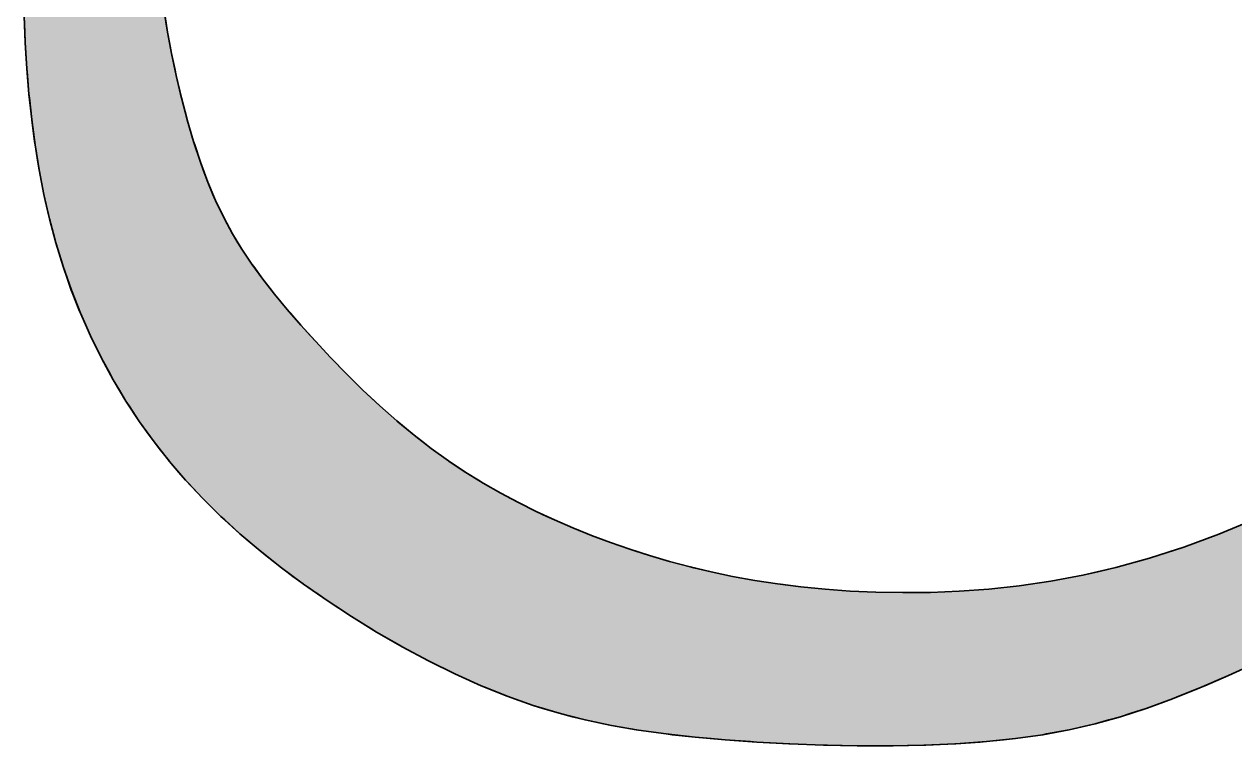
# Model space of a CAD drawing. Header units: inches. Extents: x -225 to -89, y -302 to -258.
# Drawn here: x -172.737 to -172.108, y -267.468 to -267.093 of the extents above; entities that cross this region are included whole.
import ezdxf

# ---------------------------------------------------------------- set-up
doc = ezdxf.new("R2010")
doc.units = ezdxf.units.IN
doc.header["$MEASUREMENT"] = 0
doc.layers.add('A-Elev-Line-01', color=252, linetype='Continuous', lineweight=35)

# ---------------------------------------------------------------- blocks, each defined once
blk = doc.blocks.new('*U11')
at = {"color": 40, "linetype": 'Continuous'}
for p, q in [((-1197.46, 1259.26), (-1197.27, 1254.5)), ((-1154.4, 1259.26), (-1153.64, 1254.5)), ((-1197.27, 1254.5), (-1197.14, 1251.31)), ((-1153.64, 1254.5), (-1153.04, 1251.31)), ((-1197.14, 1251.31), (-1196.93, 1247.94)), ((-1153.04, 1251.31), (-1152.42, 1247.94)), ((-1196.93, 1247.94), (-1196.65, 1243.4)), ((-1152.42, 1247.94), (-1151.46, 1243.4)), ((-1196.65, 1243.4), (-1196.47, 1241.22)), ((-1151.46, 1243.4), (-1151, 1241.22)), ((-1196.47, 1241.22), (-1196, 1235.54)), ((-1151, 1241.22), (-1149.66, 1235.54)), ((-1196, 1235.54), (-1195.88, 1234.43)), ((-1195.88, 1234.43), (-1195.17, 1227.76)), ((-1149.66, 1235.54), (-1149.39, 1234.43)), ((-1149.39, 1234.43), (-1147.64, 1227.76)), ((-1195.17, 1227.76), (-1195.15, 1227.68)), ((-1195.15, 1227.68), (-1194.27, 1221.06)), ((-1147.64, 1227.76), (-1147.61, 1227.68)), ((-1147.61, 1227.68), (-1145.67, 1221.06)), ((-1194.27, 1221.06), (-1194.14, 1220.06)), ((-1194.14, 1220.06), (-1193.27, 1214.69)), ((-1145.67, 1221.06), (-1145.34, 1220.06)), ((-1145.34, 1220.06), (-1143.58, 1214.69)), ((-1193.27, 1214.69), (-1192.9, 1212.44)), ((-1143.58, 1214.69), (-1142.74, 1212.44)), ((-1192.9, 1212.44), (-1192.17, 1208.67)), ((-1142.74, 1212.44), (-1141.35, 1208.67)), ((-1192.17, 1208.67), (-1191.44, 1204.9)), ((-1141.35, 1208.67), (-1139.76, 1204.9)), ((-1191.44, 1204.9), (-1191.02, 1203.06)), ((-1191.02, 1203.06), (-1189.83, 1197.82)), ((-1139.76, 1204.9), (-1138.99, 1203.06)), ((-1138.99, 1203.06), (-1136.49, 1197.82)), ((-1189.83, 1197.82), (-1189.74, 1197.44)), ((-1189.74, 1197.44), (-1188.53, 1192.88)), ((-1136.49, 1197.82), (-1136.28, 1197.44)), ((-1136.28, 1197.44), (-1133.81, 1192.88)), ((-1188.53, 1192.88), (-1187.79, 1190.08)), ((-1133.81, 1192.88), (-1132.12, 1190.08)), ((-1187.79, 1190.08), (-1187.19, 1188.14)), ((-1187.19, 1188.14), (-1185.78, 1183.55)), ((-1132.12, 1190.08), (-1130.94, 1188.14)), ((-1130.94, 1188.14), (-1127.85, 1183.55)), ((-1185.78, 1183.55), (-1185.56, 1182.82)), ((-1185.56, 1182.82), (-1184.23, 1179)), ((-1127.85, 1183.55), (-1127.32, 1182.82)), ((-1127.32, 1182.82), (-1124.53, 1179)), ((-1184.23, 1179), (-1183.06, 1175.65)), ((-1124.53, 1179), (-1121.89, 1175.65)), ((-1183.06, 1175.65), (-1182.58, 1174.44)), ((-1182.58, 1174.44), (-1180.73, 1169.77)), ((-1121.89, 1175.65), (-1120.94, 1174.44)), ((-1120.94, 1174.44), (-1117.07, 1169.77)), ((-1180.73, 1169.77), (-1180.27, 1168.59)), ((-1117.07, 1169.77), (-1116.05, 1168.59)), ((-1180.27, 1168.59), (-1178.66, 1164.95)), ((-1116.05, 1168.59), (-1112.9, 1164.95)), ((-1178.66, 1164.95), (-1177.2, 1161.66)), ((-1112.9, 1164.95), (-1109.94, 1161.66)), ((-1177.2, 1161.66), (-1176.39, 1160.01)), ((-1176.39, 1160.01), (-1173.93, 1155.02)), ((-1109.94, 1161.66), (-1108.46, 1160.01)), ((-1108.46, 1160.01), (-1103.79, 1155.02)), ((-1173.93, 1155.02), (-1173.86, 1154.86)), ((-1173.86, 1154.86), (-1171.23, 1150.03)), ((-1103.79, 1155.02), (-1103.64, 1154.86)), ((-1103.64, 1154.86), (-1098.93, 1150.03)), ((-1171.23, 1150.03), (-1170.24, 1148.21)), ((-1170.24, 1148.21), (-1168.37, 1145.1)), ((-1098.93, 1150.03), (-1097.08, 1148.21)), ((-1097.08, 1148.21), (-1093.91, 1145.1)), ((-1168.37, 1145.1), (-1166.35, 1141.72)), ((-1093.91, 1145.1), (-1090.3, 1141.72)), ((-1166.35, 1141.72), (-1165.42, 1140.3)), ((-1165.42, 1140.3), (-1162.38, 1135.69)), ((-1090.3, 1141.72), (-1088.77, 1140.3)), ((-1088.77, 1140.3), (-1083.56, 1135.69)), ((-1162.38, 1135.69), (-1162.2, 1135.41)), ((-1162.2, 1135.41), (-1159.25, 1131.32)), ((-1083.56, 1135.69), (-1083.22, 1135.41)), ((-1083.22, 1135.41), (-1078.31, 1131.32)), ((-1159.25, 1131.32), (-1157.77, 1129.27)), ((-1157.77, 1129.27), (-1156.18, 1127.25)), ((-1078.31, 1131.32), (-1075.66, 1129.27)), ((-1075.66, 1129.27), (-1073.05, 1127.25)), ((-1156.18, 1127.25), (-1153.19, 1123.47)), ((-1073.05, 1127.25), (-1067.77, 1123.47)), ((-1153.19, 1123.47), (-1153.09, 1123.33)), ((-1153.09, 1123.33), (-1150.17, 1119.94)), ((-1067.77, 1123.47), (-1067.57, 1123.33)), ((-1067.57, 1123.33), (-1062.48, 1119.94)), ((-1150.17, 1119.94), (-1148.13, 1117.57)), ((-1148.13, 1117.57), (-1147.28, 1116.66)), ((-1062.48, 1119.94), (-1058.63, 1117.57)), ((-1058.63, 1117.57), (-1057.16, 1116.66)), ((-1147.28, 1116.66), (-1144.4, 1113.59)), ((-1057.16, 1116.66), (-1051.8, 1113.59)), ((-1144.4, 1113.59), (-1142.88, 1111.97)), ((-1142.88, 1111.97), (-1141.61, 1110.72)), ((-1141.61, 1110.72), (-1138.87, 1108.01)), ((-1051.8, 1113.59), (-1048.75, 1111.97)), ((-1048.75, 1111.97), (-1046.39, 1110.72)), ((-1046.39, 1110.72), (-1040.93, 1108.01)), ((-1138.87, 1108.01), (-1137.35, 1106.51)), ((-1137.35, 1106.51), (-1136.18, 1105.45)), ((-1040.93, 1108.01), (-1037.69, 1106.51)), ((-1037.69, 1106.51), (-1035.39, 1105.45)), ((-1136.18, 1105.45), (-1133.52, 1103.02)), ((-1133.52, 1103.02), (-1131.5, 1101.19)), ((-1035.39, 1105.45), (-1029.78, 1103.02)), ((-1029.78, 1103.02), (-1025.25, 1101.19)), ((-825.71, 1103.85), (-832.3, 1101.13)), ((-1131.5, 1101.19), (-1130.95, 1100.71)), ((-1130.95, 1100.71), (-1128.37, 1098.53)), ((-1025.25, 1101.19), (-1024.08, 1100.71)), ((-1024.08, 1100.71), (-1018.29, 1098.53)), ((-832.3, 1101.13), (-842.99, 1097.17)), ((-1128.37, 1098.53), (-1125.95, 1096.48)), ((-1125.95, 1096.48), (-1125.35, 1095.97)), ((-1125.35, 1095.97), (-1123.56, 1094.56)), ((-1018.29, 1098.53), (-1012.39, 1096.48)), ((-1012.39, 1096.48), (-1010.79, 1095.97)), ((-1010.79, 1095.97), (-1006.37, 1094.56)), ((-844.91, 1096.54), (-853.5, 1093.74)), ((-842.99, 1097.17), (-844.91, 1096.54)), ((-1123.56, 1094.56), (-1121.3, 1092.77)), ((-1121.3, 1092.77), (-1119.2, 1091.11)), ((-1006.37, 1094.56), (-1000.23, 1092.77)), ((-1000.23, 1092.77), (-993.95, 1091.11)), ((-853.5, 1093.74), (-863.8, 1090.87)), ((-1119.2, 1091.11), (-1118.86, 1090.84)), ((-1118.86, 1090.84), (-1117.17, 1089.59)), ((-1117.17, 1089.59), (-1115.31, 1088.21)), ((-1115.31, 1088.21), (-1113.65, 1086.98)), ((-993.95, 1091.11), (-992.81, 1090.84)), ((-992.81, 1090.84), (-987.52, 1089.59)), ((-987.52, 1089.59), (-980.94, 1088.21)), ((-980.94, 1088.21), (-974.18, 1086.98)), ((-873.87, 1088.54), (-883.7, 1086.7)), ((-868.93, 1089.69), (-873.87, 1088.54)), ((-863.8, 1090.87), (-868.93, 1089.69)), ((-1113.65, 1086.98), (-1112.19, 1085.9)), ((-1112.19, 1085.9), (-1112.04, 1085.79)), ((-1112.04, 1085.79), (-1110.9, 1084.99)), ((-1110.9, 1084.99), (-1109.85, 1084.26)), ((-1109.85, 1084.26), (-1109.07, 1083.72)), ((-974.18, 1086.98), (-967.22, 1085.9)), ((-967.22, 1085.9), (-966.31, 1085.79)), ((-966.31, 1085.79), (-960.06, 1084.99)), ((-960.06, 1084.99), (-952.66, 1084.26)), ((-952.66, 1084.26), (-945.02, 1083.72)), ((-902.61, 1084.3), (-911.67, 1083.65)), ((-893.29, 1085.3), (-902.61, 1084.3)), ((-883.7, 1086.7), (-893.29, 1085.3)), ((-1109.07, 1083.72), (-1108.57, 1083.37)), ((-1108.57, 1083.37), (-1108.37, 1083.23)), ((-1108.37, 1083.23), (-1104.88, 1080.8)), ((-1104.88, 1080.8), (-1099.57, 1077.32)), ((-945.02, 1083.72), (-937.12, 1083.37)), ((-937.12, 1083.37), (-928.93, 1083.23)), ((-923.54, 1083.28), (-928.93, 1083.23)), ((-920.44, 1083.31), (-923.54, 1083.28)), ((-911.67, 1083.65), (-920.44, 1083.31)), ((-1099.57, 1077.32), (-1097.43, 1075.92)), ((-1097.43, 1075.92), (-1090.74, 1071.81)), ((-1090.74, 1071.81), (-1089.75, 1071.2)), ((-1089.75, 1071.2), (-1081.99, 1066.73)), ((-1081.99, 1066.73), (-1081.89, 1066.68)), ((-1081.89, 1066.68), (-1073.91, 1062.41)), ((-1073.91, 1062.41), (-1073.29, 1062.1)), ((-1073.29, 1062.1), (-1065.86, 1058.43)), ((-820.19, 1062.1), (-828.19, 1058.43)), ((-1065.86, 1058.43), (-1064.68, 1057.9)), ((-828.19, 1058.43), (-829.35, 1057.9)), ((-1064.68, 1057.9), (-1057.8, 1054.81)), ((-1057.8, 1054.81), (-1056.14, 1054.14)), ((-836.54, 1054.81), (-838.1, 1054.14)), ((-829.35, 1057.9), (-836.54, 1054.81)), ((-1056.14, 1054.14), (-1049.8, 1051.58)), ((-1049.8, 1051.58), (-1047.59, 1050.8)), ((-844.5, 1051.58), (-846.45, 1050.8)), ((-838.1, 1054.14), (-844.5, 1051.58)), ((-1047.59, 1050.8), (-1041.87, 1048.78)), ((-1041.87, 1048.78), (-1038.89, 1047.88)), ((-1038.89, 1047.88), (-1033.97, 1046.39)), ((-854.49, 1047.88), (-859.1, 1046.39)), ((-852, 1048.78), (-854.49, 1047.88)), ((-846.45, 1050.8), (-852, 1048.78)), ((-1033.97, 1046.39), (-1029.88, 1045.34)), ((-1029.88, 1045.34), (-1026.04, 1044.35)), ((-1026.04, 1044.35), (-1020.44, 1043.17)), ((-865.88, 1044.35), (-870.14, 1043.17)), ((-862.34, 1045.34), (-865.88, 1044.35)), ((-859.1, 1046.39), (-862.34, 1045.34)), ((-1020.44, 1043.17), (-1017.98, 1042.65)), ((-1017.98, 1042.65), (-1010.42, 1041.34)), ((-1010.42, 1041.34), (-1009.74, 1041.23)), ((-1009.74, 1041.23), (-1001.24, 1040.05)), ((-1001.24, 1040.05), (-999.37, 1039.84)), ((-999.37, 1039.84), (-992.41, 1039.07)), ((-886.07, 1039.84), (-891.44, 1039.07)), ((-884.97, 1040.05), (-886.07, 1039.84)), ((-878.64, 1041.23), (-884.97, 1040.05)), ((-878.01, 1041.34), (-878.64, 1041.23)), ((-872.38, 1042.65), (-878.01, 1041.34)), ((-870.14, 1043.17), (-872.38, 1042.65)), ((-992.41, 1039.07), (-987.49, 1038.64)), ((-987.49, 1038.64), (-983.16, 1038.26)), ((-983.16, 1038.26), (-975.44, 1037.72)), ((-975.44, 1037.72), (-973.48, 1037.59)), ((-973.48, 1037.59), (-963.7, 1037.06)), ((-963.7, 1037.06), (-963.44, 1037.05)), ((-963.44, 1037.05), (-953.19, 1036.67)), ((-953.19, 1036.67), (-951.9, 1036.64)), ((-951.9, 1036.64), (-942.85, 1036.46)), ((-932.56, 1036.45), (-942.85, 1036.46)), ((-931.82, 1036.46), (-932.56, 1036.45)), ((-922.45, 1036.64), (-931.82, 1036.46)), ((-921.85, 1036.67), (-922.45, 1036.64)), ((-912.97, 1037.05), (-921.85, 1036.67)), ((-912.65, 1037.06), (-912.97, 1037.05)), ((-905.23, 1037.59), (-912.65, 1037.06)), ((-903.29, 1037.72), (-905.23, 1037.59)), ((-898.1, 1038.26), (-903.29, 1037.72)), ((-894.46, 1038.64), (-898.1, 1038.26)), ((-891.44, 1039.07), (-894.46, 1038.64))]:
    blk.add_line(p, q, dxfattribs=at)
for points in [[(-1197.46, 1259.26), (-1197.27, 1254.5), (-1153.64, 1254.5)], [(-1197.27, 1254.5), (-1197.14, 1251.31), (-1153.04, 1251.31)], [(-1197.14, 1251.31), (-1196.93, 1247.94), (-1152.42, 1247.94)], [(-1196.93, 1247.94), (-1196.65, 1243.4), (-1151.46, 1243.4)], [(-1196.65, 1243.4), (-1196.47, 1241.22), (-1151, 1241.22)], [(-1196.47, 1241.22), (-1196, 1235.54), (-1149.66, 1235.54)], [(-1196, 1235.54), (-1195.88, 1234.43), (-1149.39, 1234.43)], [(-1195.88, 1234.43), (-1195.17, 1227.76), (-1147.64, 1227.76)], [(-1195.17, 1227.76), (-1195.15, 1227.68), (-1147.61, 1227.68)], [(-1195.15, 1227.68), (-1194.27, 1221.06), (-1145.67, 1221.06)], [(-1194.27, 1221.06), (-1194.14, 1220.06), (-1145.34, 1220.06)], [(-1194.14, 1220.06), (-1193.27, 1214.69), (-1143.58, 1214.69)], [(-1193.27, 1214.69), (-1192.9, 1212.44), (-1142.74, 1212.44)], [(-1192.9, 1212.44), (-1192.17, 1208.67), (-1141.35, 1208.67)], [(-1192.17, 1208.67), (-1191.44, 1204.9), (-1139.76, 1204.9)], [(-1191.44, 1204.9), (-1191.02, 1203.06), (-1138.99, 1203.06)], [(-1191.02, 1203.06), (-1189.83, 1197.82), (-1136.49, 1197.82)], [(-1189.83, 1197.82), (-1189.74, 1197.44), (-1136.28, 1197.44)], [(-1189.74, 1197.44), (-1188.53, 1192.88), (-1133.81, 1192.88)], [(-1188.53, 1192.88), (-1187.79, 1190.08), (-1132.12, 1190.08)], [(-1187.79, 1190.08), (-1187.19, 1188.14), (-1130.94, 1188.14)], [(-1187.19, 1188.14), (-1185.78, 1183.55), (-1127.85, 1183.55)], [(-1185.78, 1183.55), (-1185.56, 1182.82), (-1127.32, 1182.82)], [(-1185.56, 1182.82), (-1184.23, 1179), (-1124.53, 1179)], [(-1184.23, 1179), (-1183.06, 1175.65), (-1121.89, 1175.65)], [(-1183.06, 1175.65), (-1182.58, 1174.44), (-1120.94, 1174.44)], [(-1182.58, 1174.44), (-1180.73, 1169.77), (-1117.07, 1169.77)], [(-1180.73, 1169.77), (-1180.27, 1168.59), (-1116.05, 1168.59)], [(-1180.27, 1168.59), (-1178.66, 1164.95), (-1112.9, 1164.95)], [(-1178.66, 1164.95), (-1177.2, 1161.66), (-1109.94, 1161.66)], [(-1177.2, 1161.66), (-1176.39, 1160.01), (-1108.46, 1160.01)], [(-1176.39, 1160.01), (-1173.93, 1155.02), (-1103.79, 1155.02)], [(-1173.93, 1155.02), (-1173.86, 1154.86), (-1103.64, 1154.86)], [(-1173.86, 1154.86), (-1171.23, 1150.03), (-1098.93, 1150.03)], [(-1171.23, 1150.03), (-1170.24, 1148.21), (-1097.08, 1148.21)], [(-1170.24, 1148.21), (-1168.37, 1145.1), (-1093.91, 1145.1)], [(-1168.37, 1145.1), (-1166.35, 1141.72), (-1090.3, 1141.72)], [(-1166.35, 1141.72), (-1165.42, 1140.3), (-1088.77, 1140.3)], [(-1165.42, 1140.3), (-1162.38, 1135.69), (-1083.56, 1135.69)], [(-1162.38, 1135.69), (-1162.2, 1135.41), (-1083.22, 1135.41)], [(-1162.2, 1135.41), (-1159.25, 1131.32), (-1078.31, 1131.32)], [(-1159.25, 1131.32), (-1157.77, 1129.27), (-1075.66, 1129.27)], [(-1157.77, 1129.27), (-1156.18, 1127.25), (-1073.05, 1127.25)], [(-1156.18, 1127.25), (-1153.19, 1123.47), (-1067.77, 1123.47)], [(-1153.19, 1123.47), (-1153.09, 1123.33), (-1067.57, 1123.33)], [(-1153.09, 1123.33), (-1150.17, 1119.94), (-1062.48, 1119.94)], [(-1150.17, 1119.94), (-1148.13, 1117.57), (-1058.63, 1117.57)], [(-1148.13, 1117.57), (-1147.28, 1116.66), (-1057.16, 1116.66)], [(-1147.28, 1116.66), (-1144.4, 1113.59), (-1051.8, 1113.59)], [(-1144.4, 1113.59), (-1142.88, 1111.97), (-1048.75, 1111.97)], [(-1142.88, 1111.97), (-1141.61, 1110.72), (-1046.39, 1110.72)], [(-1141.61, 1110.72), (-1138.87, 1108.01), (-1040.93, 1108.01)], [(-1138.87, 1108.01), (-1137.35, 1106.51), (-1037.69, 1106.51)], [(-1137.35, 1106.51), (-1136.18, 1105.45), (-1035.39, 1105.45)], [(-1136.18, 1105.45), (-1133.52, 1103.02), (-1029.78, 1103.02)], [(-1133.52, 1103.02), (-1131.5, 1101.19), (-1025.25, 1101.19)], [(-825.71, 1103.85), (-832.3, 1101.13), (-751.7, 1101.13)], [(-1131.5, 1101.19), (-1130.95, 1100.71), (-1024.08, 1100.71)], [(-1130.95, 1100.71), (-1128.37, 1098.53), (-1018.29, 1098.53)], [(-832.3, 1101.13), (-842.99, 1097.17), (-757.69, 1097.17)], [(-1128.37, 1098.53), (-1125.95, 1096.48), (-1012.39, 1096.48)], [(-1125.95, 1096.48), (-1125.35, 1095.97), (-1010.79, 1095.97)], [(-1125.35, 1095.97), (-1123.56, 1094.56), (-1006.37, 1094.56)], [(-844.91, 1096.54), (-853.5, 1093.74), (-763.09, 1093.74)], [(-842.99, 1097.17), (-844.91, 1096.54), (-758.64, 1096.54)], [(-1123.56, 1094.56), (-1121.3, 1092.77), (-1000.23, 1092.77)], [(-1121.3, 1092.77), (-1119.2, 1091.11), (-993.95, 1091.11)], [(-853.5, 1093.74), (-863.8, 1090.87), (-767.64, 1090.87)], [(-1119.2, 1091.11), (-1118.86, 1090.84), (-992.81, 1090.84)], [(-1118.86, 1090.84), (-1117.17, 1089.59), (-987.52, 1089.59)], [(-1117.17, 1089.59), (-1115.31, 1088.21), (-980.94, 1088.21)], [(-1115.31, 1088.21), (-1113.65, 1086.98), (-974.18, 1086.98)], [(-873.87, 1088.54), (-883.7, 1086.7), (-774.5, 1086.7)], [(-868.93, 1089.69), (-873.87, 1088.54), (-771.43, 1088.54)], [(-863.8, 1090.87), (-868.93, 1089.69), (-769.52, 1089.69)], [(-1113.65, 1086.98), (-1112.19, 1085.9), (-967.22, 1085.9)], [(-1112.19, 1085.9), (-1112.04, 1085.79), (-966.31, 1085.79)], [(-1112.04, 1085.79), (-1110.9, 1084.99), (-960.06, 1084.99)], [(-1110.9, 1084.99), (-1109.85, 1084.26), (-952.66, 1084.26)], [(-1109.85, 1084.26), (-1109.07, 1083.72), (-945.02, 1083.72)], [(-902.61, 1084.3), (-911.67, 1083.65), (-779.58, 1083.65)], [(-893.29, 1085.3), (-902.61, 1084.3), (-778.5, 1084.3)], [(-883.7, 1086.7), (-893.29, 1085.3), (-776.83, 1085.3)], [(-1109.07, 1083.72), (-1108.57, 1083.37), (-937.12, 1083.37)], [(-1108.57, 1083.37), (-1108.37, 1083.23), (-928.93, 1083.23)], [(-1108.37, 1083.23), (-1104.88, 1080.8), (-784.54, 1080.8)], [(-1104.88, 1080.8), (-1099.57, 1077.32), (-790.64, 1077.32)], [(-923.54, 1083.28), (-928.93, 1083.23), (-780.29, 1083.23)], [(-920.44, 1083.31), (-923.54, 1083.28), (-780.2, 1083.28)], [(-911.67, 1083.65), (-920.44, 1083.31), (-780.15, 1083.31)], [(-1099.57, 1077.32), (-1097.43, 1075.92), (-793.22, 1075.92)], [(-1097.43, 1075.92), (-1090.74, 1071.81), (-800.8, 1071.81)], [(-1090.74, 1071.81), (-1089.75, 1071.2), (-801.99, 1071.2)], [(-1089.75, 1071.2), (-1081.99, 1066.73), (-810.67, 1066.73)], [(-1081.99, 1066.73), (-1081.89, 1066.68), (-810.78, 1066.68)], [(-1081.89, 1066.68), (-1073.91, 1062.41), (-819.56, 1062.41)], [(-1073.91, 1062.41), (-1073.29, 1062.1), (-820.19, 1062.1)], [(-1073.29, 1062.1), (-1065.86, 1058.43), (-828.19, 1058.43)], [(-1065.86, 1058.43), (-1064.68, 1057.9), (-829.35, 1057.9)], [(-1064.68, 1057.9), (-1057.8, 1054.81), (-836.54, 1054.81)], [(-1057.8, 1054.81), (-1056.14, 1054.14), (-838.1, 1054.14)], [(-1056.14, 1054.14), (-1049.8, 1051.58), (-844.5, 1051.58)], [(-1049.8, 1051.58), (-1047.59, 1050.8), (-846.45, 1050.8)], [(-1047.59, 1050.8), (-1041.87, 1048.78), (-852, 1048.78)], [(-1041.87, 1048.78), (-1038.89, 1047.88), (-854.49, 1047.88)], [(-1038.89, 1047.88), (-1033.97, 1046.39), (-859.1, 1046.39)], [(-1033.97, 1046.39), (-1029.88, 1045.34), (-862.34, 1045.34)], [(-1029.88, 1045.34), (-1026.04, 1044.35), (-865.88, 1044.35)], [(-1026.04, 1044.35), (-1020.44, 1043.17), (-870.14, 1043.17)], [(-1020.44, 1043.17), (-1017.98, 1042.65), (-872.38, 1042.65)], [(-1017.98, 1042.65), (-1010.42, 1041.34), (-878.01, 1041.34)], [(-1010.42, 1041.34), (-1009.74, 1041.23), (-878.64, 1041.23)], [(-1009.74, 1041.23), (-1001.24, 1040.05), (-884.97, 1040.05)], [(-1001.24, 1040.05), (-999.37, 1039.84), (-886.07, 1039.84)], [(-999.37, 1039.84), (-992.41, 1039.07), (-891.44, 1039.07)], [(-992.41, 1039.07), (-987.49, 1038.64), (-894.46, 1038.64)], [(-987.49, 1038.64), (-983.16, 1038.26), (-898.1, 1038.26)], [(-983.16, 1038.26), (-975.44, 1037.72), (-903.29, 1037.72)], [(-975.44, 1037.72), (-973.48, 1037.59), (-905.23, 1037.59)], [(-973.48, 1037.59), (-963.7, 1037.06), (-912.65, 1037.06)], [(-963.7, 1037.06), (-963.44, 1037.05), (-912.97, 1037.05)], [(-963.44, 1037.05), (-953.19, 1036.67), (-921.85, 1036.67)], [(-953.19, 1036.67), (-951.9, 1036.64), (-922.45, 1036.64)], [(-951.9, 1036.64), (-942.85, 1036.46), (-931.82, 1036.46)]]:
    blk.add_solid(points, dxfattribs=at)
at = {"color": 40, "linetype": 'Continuous', "extrusion": (0, 0, -1)}
for points in [[(1197.46, 1259.26), (1154.4, 1259.26), (1153.64, 1254.5)], [(1197.27, 1254.5), (1153.64, 1254.5), (1153.04, 1251.31)], [(1197.14, 1251.31), (1153.04, 1251.31), (1152.42, 1247.94)], [(1196.93, 1247.94), (1152.42, 1247.94), (1151.46, 1243.4)], [(1196.65, 1243.4), (1151.46, 1243.4), (1151, 1241.22)], [(1196.47, 1241.22), (1151, 1241.22), (1149.66, 1235.54)], [(1196, 1235.54), (1149.66, 1235.54), (1149.39, 1234.43)], [(1195.88, 1234.43), (1149.39, 1234.43), (1147.64, 1227.76)], [(1195.17, 1227.76), (1147.64, 1227.76), (1147.61, 1227.68)], [(1195.15, 1227.68), (1147.61, 1227.68), (1145.67, 1221.06)], [(1194.27, 1221.06), (1145.67, 1221.06), (1145.34, 1220.06)], [(1194.14, 1220.06), (1145.34, 1220.06), (1143.58, 1214.69)], [(1193.27, 1214.69), (1143.58, 1214.69), (1142.74, 1212.44)], [(1192.9, 1212.44), (1142.74, 1212.44), (1141.35, 1208.67)], [(1192.17, 1208.67), (1141.35, 1208.67), (1139.76, 1204.9)], [(1191.44, 1204.9), (1139.76, 1204.9), (1138.99, 1203.06)], [(1191.02, 1203.06), (1138.99, 1203.06), (1136.49, 1197.82)], [(1189.83, 1197.82), (1136.49, 1197.82), (1136.28, 1197.44)], [(1189.74, 1197.44), (1136.28, 1197.44), (1133.81, 1192.88)], [(1188.53, 1192.88), (1133.81, 1192.88), (1132.12, 1190.08)], [(1187.79, 1190.08), (1132.12, 1190.08), (1130.94, 1188.14)], [(1187.19, 1188.14), (1130.94, 1188.14), (1127.85, 1183.55)], [(1185.78, 1183.55), (1127.85, 1183.55), (1127.32, 1182.82)], [(1185.56, 1182.82), (1127.32, 1182.82), (1124.53, 1179)], [(1184.23, 1179), (1124.53, 1179), (1121.89, 1175.65)], [(1183.06, 1175.65), (1121.89, 1175.65), (1120.94, 1174.44)], [(1182.58, 1174.44), (1120.94, 1174.44), (1117.07, 1169.77)], [(1180.73, 1169.77), (1117.07, 1169.77), (1116.05, 1168.59)], [(1180.27, 1168.59), (1116.05, 1168.59), (1112.9, 1164.95)], [(1178.66, 1164.95), (1112.9, 1164.95), (1109.94, 1161.66)], [(1177.2, 1161.66), (1109.94, 1161.66), (1108.46, 1160.01)], [(1176.39, 1160.01), (1108.46, 1160.01), (1103.79, 1155.02)], [(1173.93, 1155.02), (1103.79, 1155.02), (1103.64, 1154.86)], [(1173.86, 1154.86), (1103.64, 1154.86), (1098.93, 1150.03)], [(1171.23, 1150.03), (1098.93, 1150.03), (1097.08, 1148.21)], [(1170.24, 1148.21), (1097.08, 1148.21), (1093.91, 1145.1)], [(1168.37, 1145.1), (1093.91, 1145.1), (1090.3, 1141.72)], [(1166.35, 1141.72), (1090.3, 1141.72), (1088.77, 1140.3)], [(1165.42, 1140.3), (1088.77, 1140.3), (1083.56, 1135.69)], [(1162.38, 1135.69), (1083.56, 1135.69), (1083.22, 1135.41)], [(1162.2, 1135.41), (1083.22, 1135.41), (1078.31, 1131.32)], [(1159.25, 1131.32), (1078.31, 1131.32), (1075.66, 1129.27)], [(1157.77, 1129.27), (1075.66, 1129.27), (1073.05, 1127.25)], [(1156.18, 1127.25), (1073.05, 1127.25), (1067.77, 1123.47)], [(1153.19, 1123.47), (1067.77, 1123.47), (1067.57, 1123.33)], [(1153.09, 1123.33), (1067.57, 1123.33), (1062.48, 1119.94)], [(1150.17, 1119.94), (1062.48, 1119.94), (1058.63, 1117.57)], [(1148.13, 1117.57), (1058.63, 1117.57), (1057.16, 1116.66)], [(1147.28, 1116.66), (1057.16, 1116.66), (1051.8, 1113.59)], [(1144.4, 1113.59), (1051.8, 1113.59), (1048.75, 1111.97)], [(1142.88, 1111.97), (1048.75, 1111.97), (1046.39, 1110.72)], [(1141.61, 1110.72), (1046.39, 1110.72), (1040.93, 1108.01)], [(1138.87, 1108.01), (1040.93, 1108.01), (1037.69, 1106.51)], [(1137.35, 1106.51), (1037.69, 1106.51), (1035.39, 1105.45)], [(1136.18, 1105.45), (1035.39, 1105.45), (1029.78, 1103.02)], [(1133.52, 1103.02), (1029.78, 1103.02), (1025.25, 1101.19)], [(1131.5, 1101.19), (1025.25, 1101.19), (1024.08, 1100.71)], [(1130.95, 1100.71), (1024.08, 1100.71), (1018.29, 1098.53)], [(832.3, 1101.13), (751.7, 1101.13), (757.69, 1097.17)], [(1128.37, 1098.53), (1018.29, 1098.53), (1012.39, 1096.48)], [(1125.95, 1096.48), (1012.39, 1096.48), (1010.79, 1095.97)], [(1125.35, 1095.97), (1010.79, 1095.97), (1006.37, 1094.56)], [(844.91, 1096.54), (758.64, 1096.54), (763.09, 1093.74)], [(842.99, 1097.17), (757.69, 1097.17), (758.64, 1096.54)], [(1123.56, 1094.56), (1006.37, 1094.56), (1000.23, 1092.77)], [(1121.3, 1092.77), (1000.23, 1092.77), (993.95, 1091.11)], [(853.5, 1093.74), (763.09, 1093.74), (767.64, 1090.87)], [(1119.2, 1091.11), (993.95, 1091.11), (992.81, 1090.84)], [(1118.86, 1090.84), (992.81, 1090.84), (987.52, 1089.59)], [(1117.17, 1089.59), (987.52, 1089.59), (980.94, 1088.21)], [(1115.31, 1088.21), (980.94, 1088.21), (974.18, 1086.98)], [(873.87, 1088.54), (771.43, 1088.54), (774.5, 1086.7)], [(868.93, 1089.69), (769.52, 1089.69), (771.43, 1088.54)], [(863.8, 1090.87), (767.64, 1090.87), (769.52, 1089.69)], [(1113.65, 1086.98), (974.18, 1086.98), (967.22, 1085.9)], [(1112.19, 1085.9), (967.22, 1085.9), (966.31, 1085.79)], [(1112.04, 1085.79), (966.31, 1085.79), (960.06, 1084.99)], [(1110.9, 1084.99), (960.06, 1084.99), (952.66, 1084.26)], [(1109.85, 1084.26), (952.66, 1084.26), (945.02, 1083.72)], [(902.61, 1084.3), (778.5, 1084.3), (779.58, 1083.65)], [(893.29, 1085.3), (776.83, 1085.3), (778.5, 1084.3)], [(883.7, 1086.7), (774.5, 1086.7), (776.83, 1085.3)], [(1109.07, 1083.72), (945.02, 1083.72), (937.12, 1083.37)], [(1108.57, 1083.37), (937.12, 1083.37), (928.93, 1083.23)], [(1108.37, 1083.23), (780.29, 1083.23), (784.54, 1080.8)], [(1104.88, 1080.8), (784.54, 1080.8), (790.64, 1077.32)], [(923.54, 1083.28), (780.2, 1083.28), (780.29, 1083.23)], [(920.44, 1083.31), (780.15, 1083.31), (780.2, 1083.28)], [(911.67, 1083.65), (779.58, 1083.65), (780.15, 1083.31)], [(1099.57, 1077.32), (790.64, 1077.32), (793.22, 1075.92)], [(1097.43, 1075.92), (793.22, 1075.92), (800.8, 1071.81)], [(1090.74, 1071.81), (800.8, 1071.81), (801.99, 1071.2)], [(1089.75, 1071.2), (801.99, 1071.2), (810.67, 1066.73)], [(1081.99, 1066.73), (810.67, 1066.73), (810.78, 1066.68)], [(1081.89, 1066.68), (810.78, 1066.68), (819.56, 1062.41)], [(1073.91, 1062.41), (819.56, 1062.41), (820.19, 1062.1)], [(1073.29, 1062.1), (820.19, 1062.1), (828.19, 1058.43)], [(1065.86, 1058.43), (828.19, 1058.43), (829.35, 1057.9)], [(1064.68, 1057.9), (829.35, 1057.9), (836.54, 1054.81)], [(1057.8, 1054.81), (836.54, 1054.81), (838.1, 1054.14)], [(1056.14, 1054.14), (838.1, 1054.14), (844.5, 1051.58)], [(1049.8, 1051.58), (844.5, 1051.58), (846.45, 1050.8)], [(1047.59, 1050.8), (846.45, 1050.8), (852, 1048.78)], [(1041.87, 1048.78), (852, 1048.78), (854.49, 1047.88)], [(1038.89, 1047.88), (854.49, 1047.88), (859.1, 1046.39)], [(1033.97, 1046.39), (859.1, 1046.39), (862.34, 1045.34)], [(1029.88, 1045.34), (862.34, 1045.34), (865.88, 1044.35)], [(1026.04, 1044.35), (865.88, 1044.35), (870.14, 1043.17)], [(1020.44, 1043.17), (870.14, 1043.17), (872.38, 1042.65)], [(1017.98, 1042.65), (872.38, 1042.65), (878.01, 1041.34)], [(1010.42, 1041.34), (878.01, 1041.34), (878.64, 1041.23)], [(1009.74, 1041.23), (878.64, 1041.23), (884.97, 1040.05)], [(1001.24, 1040.05), (884.97, 1040.05), (886.07, 1039.84)], [(999.37, 1039.84), (886.07, 1039.84), (891.44, 1039.07)], [(992.41, 1039.07), (891.44, 1039.07), (894.46, 1038.64)], [(987.49, 1038.64), (894.46, 1038.64), (898.1, 1038.26)], [(983.16, 1038.26), (898.1, 1038.26), (903.29, 1037.72)], [(975.44, 1037.72), (903.29, 1037.72), (905.23, 1037.59)], [(973.48, 1037.59), (905.23, 1037.59), (912.65, 1037.06)], [(963.7, 1037.06), (912.65, 1037.06), (912.97, 1037.05)], [(963.44, 1037.05), (912.97, 1037.05), (921.85, 1036.67)], [(953.19, 1036.67), (921.85, 1036.67), (922.45, 1036.64)], [(951.9, 1036.64), (922.45, 1036.64), (931.82, 1036.46)], [(942.85, 1036.46), (931.82, 1036.46), (932.56, 1036.45)]]:
    blk.add_solid(points, dxfattribs=at)
blk = doc.blocks.new('144')
at = {"color": 40}
for points in [[(-319.93477, 40.4275), (-319.93422, 40.414), (-319.93339, 40.40056), (-319.93228, 40.38721), (-319.93087, 40.374), (-319.92912, 40.36091), (-319.92702, 40.34796), (-319.92454, 40.33515), (-319.92165, 40.32249), (-319.91833, 40.30998), (-319.91455, 40.29763), (-319.91029, 40.28546), (-319.90556, 40.27347), (-319.90035, 40.26169), (-319.89467, 40.25014), (-319.88852, 40.23884), (-319.88191, 40.22782), (-319.87485, 40.21708), (-319.86734, 40.20666), (-319.85938, 40.19657), (-319.85095, 40.18678), (-319.84204, 40.17727), (-319.83264, 40.168), (-319.82271, 40.15894), (-319.81225, 40.15008), (-319.80123, 40.14137), (-319.78964, 40.13278), (-319.77748, 40.12431), (-319.76482, 40.11603), (-319.75177, 40.108), (-319.73842, 40.10031), (-319.72486, 40.09306), (-319.71118, 40.08631), (-319.6975, 40.08015), (-319.68389, 40.07466), (-319.67042, 40.06991), (-319.65701, 40.06584), (-319.64352, 40.06239), (-319.62984, 40.05949), (-319.61584, 40.05707), (-319.6014, 40.05507), (-319.58639, 40.05342), (-319.57068, 40.05204), (-319.55423, 40.05089), (-319.53718, 40.04998), (-319.51976, 40.04933), (-319.5022, 40.04898), (-319.48471, 40.04896), (-319.46753, 40.04929), (-319.45088, 40.05), (-319.43498, 40.05112), (-319.41997, 40.05268), (-319.40573, 40.05472), (-319.39203, 40.05727), (-319.37866, 40.06038), (-319.36541, 40.06406), (-319.35207, 40.06837), (-319.33841, 40.07334), (-319.32423, 40.07901), (-319.30936, 40.08541), (-319.2938, 40.09254)], [(-319.29602, 40.16641), (-319.31438, 40.15885), (-319.33253, 40.15212), (-319.35038, 40.14629), (-319.36788, 40.14142), (-319.385, 40.13747), (-319.4017, 40.13434), (-319.41799, 40.13196), (-319.43383, 40.13026), (-319.44922, 40.12916), (-319.46412, 40.12858), (-319.47854, 40.12844), (-319.49245, 40.12868), (-319.50588, 40.12927), (-319.51887, 40.13019), (-319.53143, 40.13144), (-319.5436, 40.13298), (-319.55541, 40.13481), (-319.5669, 40.1369), (-319.57809, 40.13924), (-319.58901, 40.14183), (-319.59968, 40.14464), (-319.61012, 40.14768), (-319.62034, 40.15095), (-319.63036, 40.15443), (-319.64021, 40.15814), (-319.64989, 40.16206), (-319.65942, 40.16619), (-319.66882, 40.17054), (-319.67811, 40.17514), (-319.6873, 40.18002), (-319.6964, 40.18524), (-319.70544, 40.19081), (-319.71443, 40.1968), (-319.72339, 40.20323), (-319.73233, 40.21014), (-319.74125, 40.21756), (-319.75011, 40.2254), (-319.75883, 40.23355), (-319.76736, 40.24192), (-319.77562, 40.2504), (-319.78356, 40.25889), (-319.7911, 40.26728), (-319.79819, 40.27547), (-319.80476, 40.2834), (-319.81086, 40.29115), (-319.81651, 40.29887), (-319.82175, 40.30668), (-319.82663, 40.31473), (-319.83117, 40.32313), (-319.83543, 40.33203), (-319.83944, 40.34155), (-319.84322, 40.35179), (-319.84678, 40.36261), (-319.85008, 40.37385), (-319.8531, 40.38532), (-319.85583, 40.39686), (-319.85824, 40.40828), (-319.86031, 40.41942), (-319.86203, 40.4301)]]:
    blk.add_lwpolyline(points, dxfattribs=at)
at = {"color": 40, "linetype": 'Continuous', "xscale": 0.0016989692132326, "yscale": 0.0016989692132326, "zscale": 0.0016989692132326}
blk.add_blockref('*U11', (-317.90032, 38.28806), dxfattribs=at)

msp = doc.modelspace()

# ---------------------------------------------------------------- block references
at = {"layer": 'A-Elev-Line-01'}
msp.add_blockref('144', (147.19772, -307.51684), dxfattribs=at)

doc.saveas('drawing.dxf')
